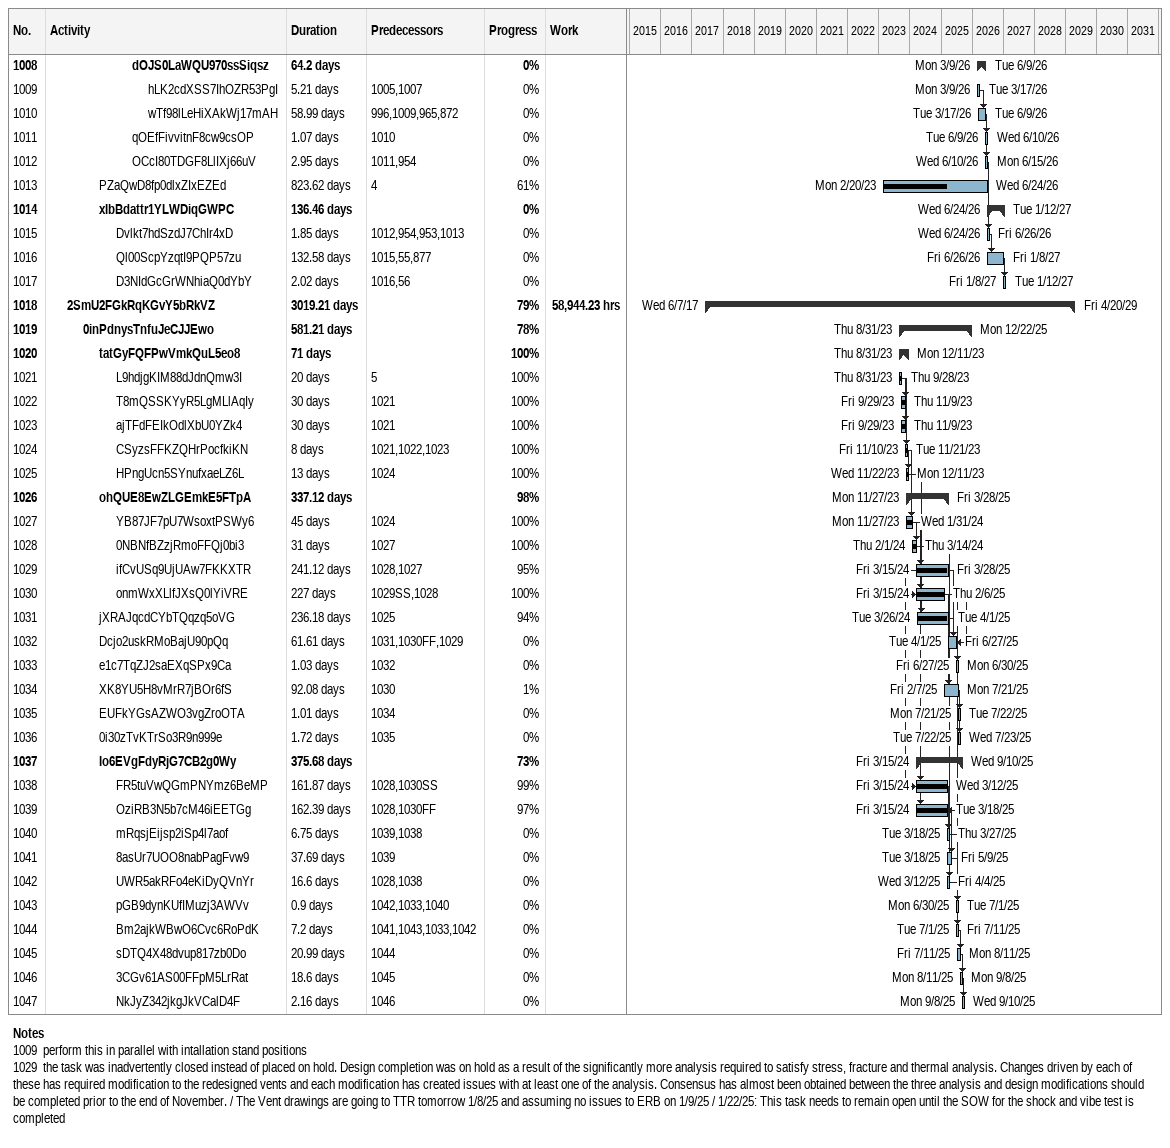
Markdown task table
| ID | Level | Task | Duration | Start | Finish | Predecessors | % complete | Work (h) |
|---|---|---|---|---|---|---|---|---|
| 1008 | 6 | **dOJS0LaWQU970ssSiqsz** | 64.2d | 2026-03-09 | 2026-06-09 |  | 0 |  |
| 1009 | 7 | hLK2cdXSS7IhOZR53PgI | 5.21d | 2026-03-09 | 2026-03-17 | 1005, 1007 | 0 |  |
| 1010 | 7 | wTf98lLeHiXAkWj17mAH | 58.99d | 2026-03-17 | 2026-06-09 | 996, 1009, 965, 872 | 0 |  |
| 1011 | 6 | qOEfFivvitnF8cw9csOP | 1.07d | 2026-06-09 | 2026-06-10 | 1010 | 0 |  |
| 1012 | 6 | OCcI80TDGF8LlIXj66uV | 2.95d | 2026-06-10 | 2026-06-15 | 1011, 954 | 0 |  |
| 1013 | 4 | PZaQwD8fp0dlxZIxEZEd | 823.62d | 2023-02-20 | 2026-06-24 | 4 | 61 |  |
| 1014 | 4 | **xIbBdattr1YLWDiqGWPC** | 136.46d | 2026-06-24 | 2027-01-12 |  | 0 |  |
| 1015 | 5 | Dvlkt7hdSzdJ7ChIr4xD | 1.85d | 2026-06-24 | 2026-06-26 | 1012, 954, 953, 1013 | 0 |  |
| 1016 | 5 | Ql00ScpYzqtI9PQP57zu | 132.58d | 2026-06-26 | 2027-01-08 | 1015, 55, 877 | 0 |  |
| 1017 | 5 | D3NIdGcGrWNhiaQ0dYbY | 2.02d | 2027-01-08 | 2027-01-12 | 1016, 56 | 0 |  |
| 1018 | 2 | **2SmU2FGkRqKGvY5bRkVZ** | 3019.21d | 2017-06-07 | 2029-04-20 |  | 79 | 58944.23 |
| 1019 | 3 | **0inPdnysTnfuJeCJJEwo** | 581.21d | 2023-08-31 | 2025-12-22 |  | 78 |  |
| 1020 | 4 | **tatGyFQFPwVmkQuL5eo8** | 71d | 2023-08-31 | 2023-12-11 |  | 100 |  |
| 1021 | 5 | L9hdjgKIM88dJdnQmw3I | 20d | 2023-08-31 | 2023-09-28 | 5 | 100 |  |
| 1022 | 5 | T8mQSSKYyR5LgMLlAqIy | 30d | 2023-09-29 | 2023-11-09 | 1021 | 100 |  |
| 1023 | 5 | ajTFdFEIkOdlXbU0YZk4 | 30d | 2023-09-29 | 2023-11-09 | 1021 | 100 |  |
| 1024 | 5 | CSyzsFFKZQHrPocfkiKN | 8d | 2023-11-10 | 2023-11-21 | 1021, 1022, 1023 | 100 |  |
| 1025 | 5 | HPngUcn5SYnufxaeLZ6L | 13d | 2023-11-22 | 2023-12-11 | 1024 | 100 |  |
| 1026 | 4 | **ohQUE8EwZLGEmkE5FTpA** | 337.12d | 2023-11-27 | 2025-03-28 |  | 98 |  |
| 1027 | 5 | YB87JF7pU7WsoxtPSWy6 | 45d | 2023-11-27 | 2024-01-31 | 1024 | 100 |  |
| 1028 | 5 | 0NBNfBZzjRmoFFQj0bi3 | 31d | 2024-02-01 | 2024-03-14 | 1027 | 100 |  |
| 1029 | 5 | ifCvUSq9UjUAw7FKKXTR | 241.12d | 2024-03-15 | 2025-03-28 | 1028, 1027 | 95 |  |
| 1030 | 5 | onmWxXLlfJXsQ0lYiVRE | 227d | 2024-03-15 | 2025-02-06 | 1029SS, 1028 | 100 |  |
| 1031 | 4 | jXRAJqcdCYbTQqzq5oVG | 236.18d | 2024-03-26 | 2025-04-01 | 1025 | 94 |  |
| 1032 | 4 | Dcjo2uskRMoBajU90pQq | 61.61d | 2025-04-01 | 2025-06-27 | 1031, 1030FF, 1029 | 0 |  |
| 1033 | 4 | e1c7TqZJ2saEXqSPx9Ca | 1.03d | 2025-06-27 | 2025-06-30 | 1032 | 0 |  |
| 1034 | 4 | XK8YU5H8vMrR7jBOr6fS | 92.08d | 2025-02-07 | 2025-07-21 | 1030 | 1 |  |
| 1035 | 4 | EUFkYGsAZWO3vgZroOTA | 1.01d | 2025-07-21 | 2025-07-22 | 1034 | 0 |  |
| 1036 | 4 | 0i30zTvKTrSo3R9n999e | 1.72d | 2025-07-22 | 2025-07-23 | 1035 | 0 |  |
| 1037 | 4 | **Io6EVgFdyRjG7CB2g0Wy** | 375.68d | 2024-03-15 | 2025-09-10 |  | 73 |  |
| 1038 | 5 | FR5tuVwQGmPNYmz6BeMP | 161.87d | 2024-03-15 | 2025-03-12 | 1028, 1030SS | 99 |  |
| 1039 | 5 | OziRB3N5b7cM46iEETGg | 162.39d | 2024-03-15 | 2025-03-18 | 1028, 1030FF | 97 |  |
| 1040 | 5 | mRqsjEijsp2iSp4l7aof | 6.75d | 2025-03-18 | 2025-03-27 | 1039, 1038 | 0 |  |
| 1041 | 5 | 8asUr7UOO8nabPagFvw9 | 37.69d | 2025-03-18 | 2025-05-09 | 1039 | 0 |  |
| 1042 | 5 | UWR5akRFo4eKiDyQVnYr | 16.6d | 2025-03-12 | 2025-04-04 | 1028, 1038 | 0 |  |
| 1043 | 5 | pGB9dynKUfIMuzj3AWVv | 0.9d | 2025-06-30 | 2025-07-01 | 1042, 1033, 1040 | 0 |  |
| 1044 | 5 | Bm2ajkWBwO6Cvc6RoPdK | 7.2d | 2025-07-01 | 2025-07-11 | 1041, 1043, 1033, 1042 | 0 |  |
| 1045 | 5 | sDTQ4X48dvup817zb0Do | 20.99d | 2025-07-11 | 2025-08-11 | 1044 | 0 |  |
| 1046 | 5 | 3CGv61AS00FFpM5LrRat | 18.6d | 2025-08-11 | 2025-09-08 | 1045 | 0 |  |
| 1047 | 5 | NkJyZ342jkgJkVCalD4F | 2.16d | 2025-09-08 | 2025-09-10 | 1046 | 0 |  |

Notes
- 1009: perform this in parallel with intallation stand positions
- 1029: the task was inadvertently closed instead of placed on hold. Design completion was on hold as a result of the significantly more analysis required to satisfy stress, fracture and thermal analysis. Changes driven by each of these has required modification to the redesigned vents and each modification has created issues with at least one of the analysis. Consensus has almost been obtained between the three analysis and design modifications should be completed prior to the end of November. / The Vent drawings are going to TTR tomorrow 1/8/25 and assuming no issues to ERB on 1/9/25 / 1/22/25: This task needs to remain open until the SOW for the shock and vibe test is completed
